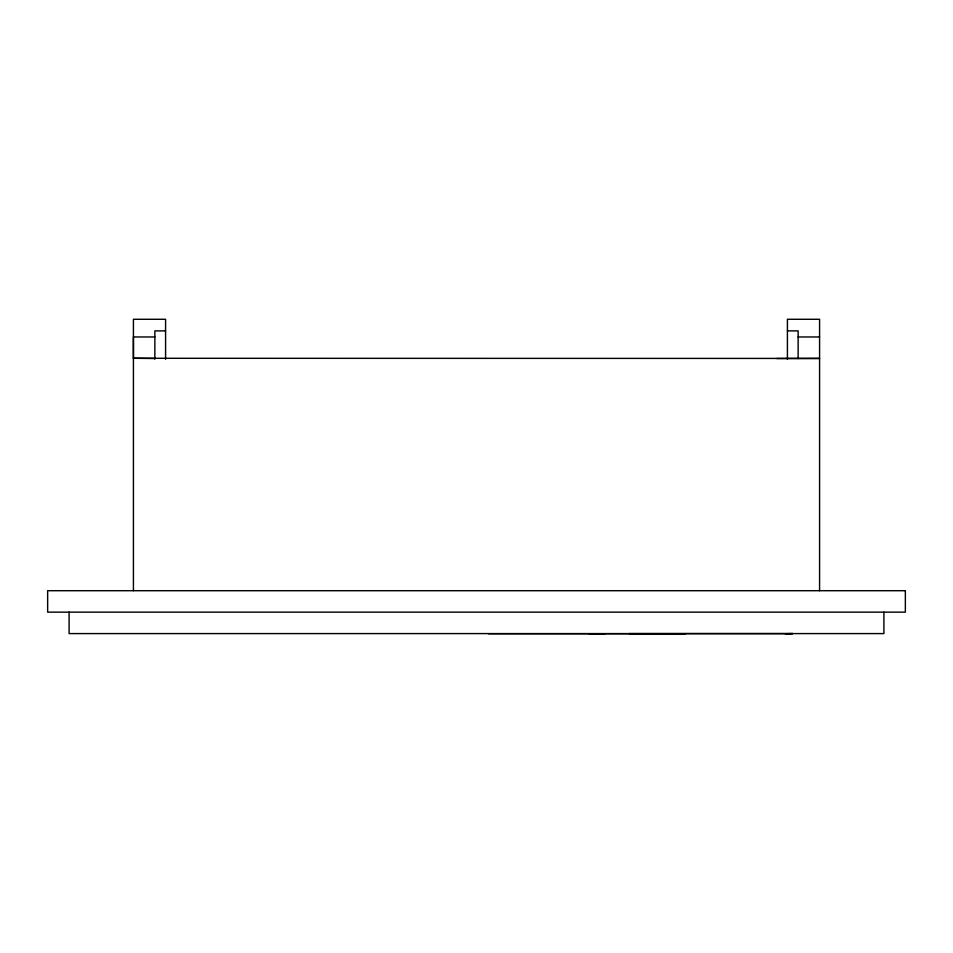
<?xml version="1.0" encoding="UTF-8"?>
<svg xmlns="http://www.w3.org/2000/svg" width="953" height="953" viewBox="0 0 953 953"><rect width="100%" height="100%" fill="white"/><g stroke="black" fill="none" stroke-linecap="round" stroke-linejoin="round"><path stroke-width="1.43" d="M776.695 358.531L819.58 358.435L133.42 358.28L133.42 336.969L154.862 336.969M785.355 633.721L792.777 633.59L629.135 633.59M589.18 633.721L685.457 633.721M165.584 330.882L154.862 330.882L154.862 359.15M787.416 330.882L798.137 330.882L798.137 358.531M798.137 336.969L819.58 336.969M488.52 633.721L604.988 633.721M133.42 358.268L154.862 358.507M883.907 612.148L883.907 633.59L69.093 633.59L69.093 612.148M819.58 590.705L819.58 319.279L787.416 319.279L787.416 359.329M165.584 359.329L165.584 319.279L133.42 319.279L133.42 590.705M905.35 590.705L47.65 590.705L47.65 612.148L905.35 612.148L905.35 590.705"/></g></svg>
